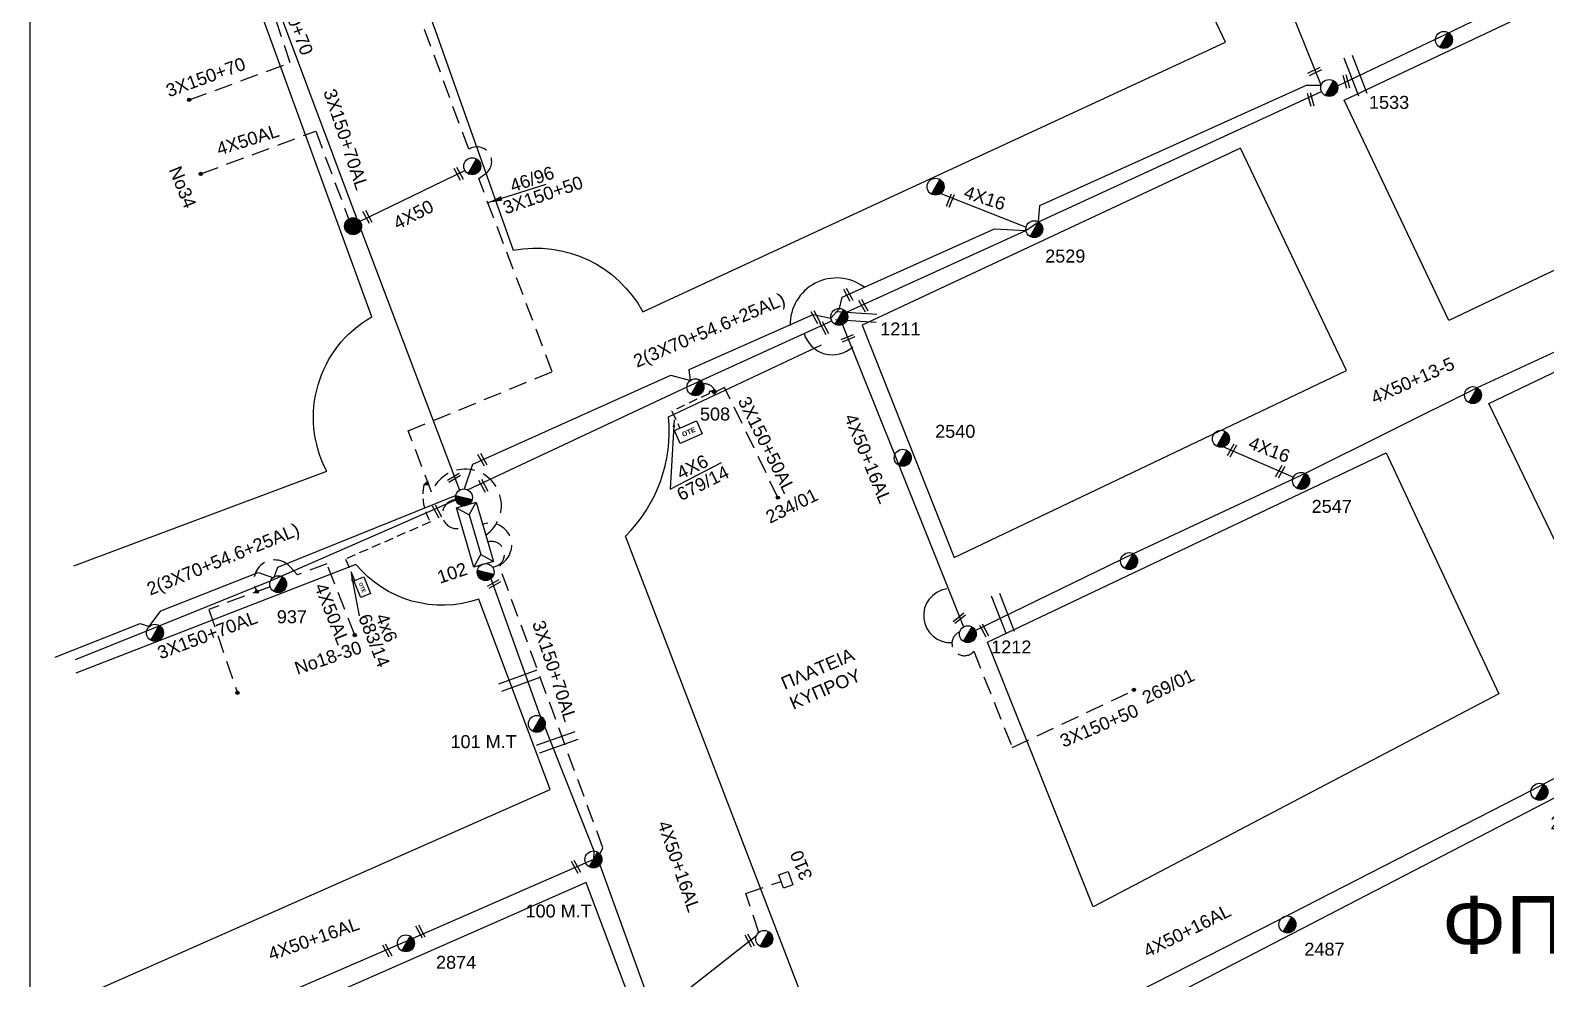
# Model space of a CAD drawing. Header units: millimetres. Extents: x 839 to 3144, y 747 to 1790.
# Drawn here: x 875.8 to 1086.6, y 1113 to 1244.9 of the extents above; entities that cross this region are included whole.
import ezdxf
from ezdxf.enums import TextEntityAlignment as Align

# ---------------------------------------------------------------- set-up
doc = ezdxf.new("R2010")
doc.units = ezdxf.units.MM
doc.linetypes.add('DASHED', pattern=[19.05, 12.7, -6.35])
for name, color, linetype in [('Pillar OTE', 7, 'Continuous'), ('Γέφυρες Εναερίου Δικτύου', 7, 'DASHED'), ('Γυμνά εναέρια ΧΤ (3Φ)   3x50+35CU', 7, 'Continuous'), ('Γυμνά εναέρια ΧΤ και ΦΟΠ (3Φ)   4x50+16AL', 7, 'Continuous'), ('Εναέρια παροχή ΧΤ 4x16', 7, 'SYN_LINE'), ('Επιγραφές - Σχήματα', 7, 'Continuous'), ('Επιτοίχιο Κουτί', 7, 'Continuous'), ('Καλώδια ΧΤ   3x150+50AL', 7, 'DASHED'), ('Καλώδια ΧΤ   3x150+70AL', 7, 'DASHED'), ('Καλώδια ΧΤ   4x50+13-5', 7, 'Continuous'), ('Καλώδια ΧΤ   4x50AL', 7, 'DASHED'), ('Μηχανική τομή', 7, 'Continuous'), ('Στύλος Ξύλινος', 7, 'Continuous'), ('Στύλος Ξύλινος @ 1', 7, 'Continuous'), ('Στύλος ΦΜ', 7, 'Continuous'), ('Στύλος ΦΜ @ 1', 7, 'Continuous'), ('Συνδέσεις', 7, 'Continuous'), ('Συνεστραμμένα ΧΤ   3x70+54.6+25AL', 7, 'SYN_LINE'), ('Τομή', 7, 'Continuous'), ('Υποσταθμός εναέριος 2 στύλων', 7, 'Continuous'), ('Υποσταθμός πόλεως', 7, 'Continuous'), ('Υπόβαθρο ΔΕΗ', 7, 'Continuous'), ('Υπόγεια καλώδια Παροχών ΧΤ   4x6', 7, 'DASHED')]:
    doc.layers.add(name, color=color, linetype=linetype)
doc.styles.get("Standard").update_dxf_attribs({"font": 'ARIAL.TTF'})
doc.linetypes.add('SYN_LINE', pattern='A,0.5,-0.0001,["/\\/\\/\\/",Standard,S=0.1,R=0,X=0,Y=-0.05],-0.25', length=0.7501)
doc.dimstyles.new('ISO-25', dxfattribs={"dimtxt": 2.5, "dimasz": 2.5, "dimexe": 1.25, "dimexo": 0.625, "dimtad": 1, "dimtxsty": 'Standard', "dimcen": 2.5, "dimadec": 0, "dimazin": 0, "dimtfac": 1, "dimtmove": 0, "dimatfit": 3, "dimfxl": 1, "dimarcsym": 0})

# ---------------------------------------------------------------- blocks, each defined once
blk = doc.blocks.new('ΥΠΑΡΧΩΝ ΤΣΙΜΕΝΤΕΝΙΟΣ ΣΤΥΛΟΣ')
at = {"layer": 'Στύλος ΦΜ'}
blk.add_hatch(color=7, dxfattribs=at).paths.add_polyline_path([(-1.29, -2.28, 0.574793), (2.62, 0, 0.268822), (1.3, 2.27)])
at = {"layer": 'Στύλος ΦΜ', "color": 7}
blk.add_line((-1.29, -2.28), (1.3, 2.27), dxfattribs=at)
blk.add_circle((0, 0), 2.62, dxfattribs=at)
at = {"layer": 'Στύλος ΦΜ', "flags": 4}
for tag, p in [('ΑΡΙΘΜΟΣ', (-4.68, 8.05)), ('ΤΥΠΟΣ', (-4.91, 3.03))]:
    blk.add_attdef(tag, p, '', height=4, dxfattribs=at)
blk = doc.blocks.new('ΤΟΜΗ')
at = {"layer": 'Τομή', "ltscale": 40}
for p, q in [((-5.68, 0), (5.68, 0)), ((5.68, -2.33), (-5.68, -2.33))]:
    blk.add_line(p, q, dxfattribs=at)
blk = doc.blocks.new('ΥΠΟΣΤΑΘΜΟΣ ΕΝΑΕΡΙΟΣ ΕΠΙ 2 ΣΤΥΛΩΝ')
at = {"layer": 'Υποσταθμός εναέριος 2 στύλων', "linetype": 'Continuous'}
for points in [[(-11.97, -2.11, 0.574793), (-8.45, -0.07, 0.268822), (-9.64, 1.98)], [(9.68, -2.15, 0.574793), (13.19, -0.1, 0.268822), (12.01, 1.95)]]:
    blk.add_hatch(color=256, dxfattribs=at).paths.add_polyline_path(points)
for p, q in [((-11.97, -2.11), (-9.64, 1.98)), ((9.68, -2.15), (12.01, 1.95))]:
    blk.add_line(p, q, dxfattribs=at)
for centre in [(-10.81, -0.07), (10.84, -0.1)]:
    blk.add_circle(centre, 2.36, dxfattribs=at)
at = {"layer": 'Υποσταθμός πόλεως', "linetype": 'Continuous', "ltscale": 40}
blk.add_lwpolyline([(-8.57, 2.82), (8.57, 2.82), (8.57, -2.82), (-8.57, -2.82)], close=True, dxfattribs=at)
for points in [[(-5.75, 0), (-8.57, 2.82)], [(-8.57, -2.82), (-5.75, 0)], [(-5.75, 0), (5.75, 0)], [(5.75, 0), (8.57, 2.82)], [(8.57, -2.82), (5.75, 0)]]:
    blk.add_lwpolyline(points, dxfattribs=at)
at = {"layer": 'Υποσταθμός εναέριος 2 στύλων', "ltscale": 40, "flags": 1}
for tag, p in [('ΜΕΤΑΣΧΗΜΑΤΙΣΜΟΣ', (14.09, 2.51)), ('ΙΣΧΥΣ', (14.07, -0.28)), ('ΑΡΙΘΜΟΣ', (14.19, -3))]:
    blk.add_attdef(tag, p, '', height=1.8, dxfattribs=at)
blk = doc.blocks.new('ΕΠΙΤΟΙΧΙΟ ΚΟΥΤΙ')
at = {"layer": 'Επιτοίχιο Κουτί', "ltscale": 40}
blk.add_lwpolyline([(-2.06, 1.35), (1.86, 1.35), (1.86, -1.39), (-2.06, -1.39)], close=True, dxfattribs=at)
blk = doc.blocks.new('ΥΠΑΡΧΩΝ ΞΥΛΙΝΟΣ ΣΤΥΛΟΣ')
at = {"layer": 'Στύλος Ξύλινος'}
h = blk.add_hatch(color=7, dxfattribs=at)
h.paths.add_polyline_path([(-2.62, 0, 0.270008), (-1.29, -2.28), (1.3, 2.27, 0.576266)])
h.paths.add_polyline_path([(-1.29, -2.28, 0.574793), (2.62, 0, 0.268822), (1.3, 2.27)])
at = {"layer": 'Στύλος Ξύλινος', "color": 7}
blk.add_line((-1.29, -2.28), (1.3, 2.27), dxfattribs=at)
blk.add_circle((0, 0), 2.62, dxfattribs=at)
at = {"layer": 'Στύλος Ξύλινος', "flags": 4}
for tag, p in [('ΑΡΙΘΜΟΣ', (-4.91, 8.6)), ('ΤΥΠΟΣ', (-4.85, 3.39))]:
    blk.add_attdef(tag, p, '', height=4, dxfattribs=at)
blk = doc.blocks.new('ΜΗΧΑΝΙΚΗ ΤΟΜΗ')
at = {"layer": 'Μηχανική τομή', "ltscale": 40}
for p, q in [((-1.89, 0.78), (1.89, 0.78)), ((1.89, 0), (-1.89, 0))]:
    blk.add_line(p, q, dxfattribs=at)
blk = doc.blocks.new('A$C3F94617C')
at = {"layer": 'Μηχανική τομή', "xscale": 0.5, "yscale": 0.5, "zscale": 0.5}
blk.add_blockref('ΜΗΧΑΝΙΚΗ ΤΟΜΗ', (0.95, 0), dxfattribs=at)
blk = doc.blocks.new('_ΣΥΝΔΕΣΗ')
at = {"layer": 'Συνδέσεις', "linetype": 'SYN_LINE', "ltscale": 40}
blk.add_hatch(color=256, dxfattribs=at).paths.add_polyline_path([(0.5, -0.01, 1), (-0.5, -0.01, 1)])
at = {"layer": 'Συνδέσεις'}
blk.add_circle((0, -0.01), 0.5, dxfattribs=at)
blk = doc.blocks.new('PILLAR ΟΤΕ')
at = {"layer": 'Pillar OTE', "ltscale": 40}
blk.add_lwpolyline([(-3.31, 2.02), (3.39, 2.02), (3.39, -1.99), (-3.31, -1.99)], close=True, dxfattribs=at)
at = {"layer": 'Pillar OTE', "insert": (-1.81, 0.71), "char_height": 1.3575, "width": 109.961, "attachment_point": 1}
blk.add_mtext('{\\fArial|b1|i0|c161|p34;OTE}', dxfattribs=at)
blk = doc.blocks.new('TSONTA XT1')
at = {"ltscale": 40}
h = blk.add_hatch(color=256, dxfattribs=at)
h.dxf.hatch_style = 1
h.paths.add_polyline_path([(595.96, 2487.66), (597.07, 2488.77), (595.96, 2489.87), (594.85, 2488.77)])
blk.add_lwpolyline([(594.85, 2488.77), (595.96, 2489.87), (597.07, 2488.77), (595.96, 2487.66)], close=True, dxfattribs=at)

msp = doc.modelspace()

# ---------------------------------------------------------------- hatches: boundary and pattern name
at = {"layer": 'Pillar OTE', "ltscale": 40}
h = msp.add_hatch(color=256, dxfattribs=at)
h.dxf.hatch_style = 1
h.paths.add_polyline_path([(931.03, 1182.17), (930.54, 1181.67), (931.25, 1181.61)])

# ---------------------------------------------------------------- linework, layer by layer
msp.add_lwpolyline([(931.25, 1181.61), (930.54, 1181.67), (931.03, 1182.17), (931.25, 1181.61)], dxfattribs=at)
at = {"layer": 'Γέφυρες Εναερίου Δικτύου', "color": 151, "linetype": 'SYN_LINE', "ltscale": 20}
msp.add_lwpolyline([(936.62, 1180.99), (967.15, 1195.31), (987.3, 1204.48)], dxfattribs=at)
at = {"layer": 'Γέφυρες Εναερίου Δικτύου', "color": 62, "linetype": 'Continuous', "ltscale": 0.2}
msp.add_lwpolyline([(939.88, 1168.63), (946.74, 1149.49)], dxfattribs=at)
at = {"layer": 'Γέφυρες Εναερίου Δικτύου', "color": 1, "ltscale": 0.2}
msp.add_lwpolyline([(977.15, 1119.42), (975.35, 1124.83), (980.24, 1126.51)], dxfattribs=at)
at = {"layer": 'Γέφυρες Εναερίου Δικτύου', "color": 1, "linetype": 'SYN_LINE', "ltscale": 20}
msp.add_lwpolyline([(962.76, 1107.96), (976.86, 1119.06)], dxfattribs=at)
at = {"layer": 'Γυμνά εναέρια ΧΤ (3Φ)   3x50+35CU', "color": 1, "ltscale": 0.2}
msp.add_lwpolyline([(1057.64, 1237.18), (1071.28, 1243.67), (1090.71, 1253.09), (1111.86, 1262.82), (1131.43, 1272.3), (1160.52, 1285.85)], dxfattribs=at)
at = {"layer": 'Γυμνά εναέρια ΧΤ και ΦΟΠ (3Φ)   4x50+16AL', "color": 27, "ltscale": 0.2}
msp.add_lwpolyline([(895.24, 1290.26), (907.46, 1255.5), (921.27, 1218.56), (935.5, 1180.94)], dxfattribs=at)
at = {"layer": 'Γυμνά εναέρια ΧΤ και ΦΟΠ (3Φ)   4x50+16AL', "color": 151, "ltscale": 0.2}
msp.add_lwpolyline([(988.8, 1203.95), (996.05, 1185.81), (1005.61, 1161.91)], dxfattribs=at)
at = {"layer": 'Γυμνά εναέρια ΧΤ και ΦΟΠ (3Φ)   4x50+16AL', "color": 133, "ltscale": 0.2}
msp.add_lwpolyline([(973.32, 1079.37), (987.5, 1089.19), (1007.97, 1099.72), (1027.29, 1109.87), (1049.3, 1121.1), (1084.58, 1139.17), (1115.27, 1155.25), (1136.61, 1166.33)], dxfattribs=at)
at = {"layer": 'Γυμνά εναέρια ΧΤ και ΦΟΠ (3Φ)   4x50+16AL', "color": 1, "ltscale": 0.2}
for points in [[(947.35, 1147.99), (954.17, 1130.76), (954.13, 1129.58), (928.99, 1118.59), (905.52, 1108.4), (885.45, 1099.29), (878.01, 1096.87)], [(955.01, 1128.8), (962.48, 1108.19), (972.02, 1080.12)]]:
    msp.add_lwpolyline(points, dxfattribs=at)
at = {"layer": 'Εναέρια παροχή ΧΤ 4x16', "color": 173, "linetype": 'Continuous', "ltscale": 0.2}
msp.add_lwpolyline([(1002.46, 1222.22), (1014.33, 1217.53)], dxfattribs=at)
at = {"layer": 'Εναέρια παροχή ΧΤ 4x16', "color": 30, "ltscale": 20}
msp.add_lwpolyline([(1041.77, 1186.97), (1051.53, 1182.76)], dxfattribs=at)
at = {"layer": 'Επιγραφές - Σχήματα', "color": 7, "linetype": 'SYN_LINE', "ltscale": 20}
for p, q in [((1016.06, 1218.26), (1055.43, 1236.38)), ((989.32, 1205.68), (1014.31, 1217.06))]:
    msp.add_line(p, q, dxfattribs=at)
at = {"layer": 'Επιγραφές - Σχήματα'}
msp.add_lwpolyline([(875.79, 1777.39), (2904.25, 1777.39), (2904.25, 763.69), (875.79, 763.69)], close=True, dxfattribs=at)
at = {"layer": 'Επιγραφές - Σχήματα', "linetype": 'Continuous', "ltscale": 0.2}
for centre, radius, start, end in [((987.96, 1203.99), 6.46, 53.153, 181.4892), ((987.4, 1203.89), 4.12, 195.6304, 313.0995), ((1003.81, 1163.48), 3.75, 98.0721, 273.5252)]:
    msp.add_arc(centre, radius, start, end, dxfattribs=at)
at = {"layer": 'Επιγραφές - Σχήματα', "color": 62, "linetype": 'DASHED', "ltscale": 0.2}
msp.add_arc((939.97, 1172.02), 1.78, 273.5162, 107.6255, dxfattribs=at)
at = {"layer": 'Καλώδια ΧΤ   3x150+50AL', "color": 2, "ltscale": 0.2}
msp.add_lwpolyline([(939.14, 1174.68, 1.355804), (931.61, 1180.64), (928.37, 1189.19), (948.4, 1197.41), (938.17, 1224.3), (939.08, 1224.92, 0.988903), (936.79, 1228.35), (913.88, 1290.46), (911.99, 1290.13), (901.77, 1316.83), (925.97, 1325.71)], format="xyb", dxfattribs=at)
at = {"layer": 'Καλώδια ΧΤ   3x150+50AL', "color": 151, "ltscale": 0.2}
msp.add_lwpolyline([(979.8, 1179.9), (972.38, 1195.23), (971.06, 1194.55, 0.515622), (968.98, 1195.53)], format="xyb", dxfattribs=at)
msp.add_lwpolyline([(1007.04, 1158.52), (1012.41, 1145.12), (1029.31, 1153.08)], dxfattribs=at)
msp.add_arc((1005.73, 1159.63), 1.72, 111.5945, 319.8627, dxfattribs=at)
at = {"layer": 'Καλώδια ΧΤ   3x150+70AL', "color": 27, "ltscale": 0.2}
msp.add_lwpolyline([(897.91, 1235.24), (911.95, 1240.38), (907.69, 1253.16)], dxfattribs=at)
at = {"layer": 'Καλώδια ΧΤ   3x150+70AL', "color": 6, "linetype": 'Continuous', "ltscale": 0.2}
msp.add_lwpolyline([(882.06, 1157.38), (891.98, 1161.39), (909.19, 1168.34), (934.97, 1179.61)], dxfattribs=at)
at = {"layer": 'Καλώδια ΧΤ   3x150+70AL', "color": 1, "ltscale": 0.2}
msp.add_lwpolyline([(955.04, 1130.32), (955.46, 1131.17), (941.04, 1170.38), (941.76, 1171.03, 0.818009), (938.71, 1176.18, 15.966493)], format="xyb", dxfattribs=at)
at = {"layer": 'Καλώδια ΧΤ   3x150+70AL', "color": 6, "ltscale": 0.2}
msp.add_lwpolyline([(909.15, 1167.49), (900.61, 1164.34), (904.62, 1152.75)], dxfattribs=at)
msp.add_arc((935.12, 1177.6), 2.01, 94.1507, 292.7986, dxfattribs=at)
at = {"layer": 'Καλώδια ΧΤ   4x50+13-5', "color": 30, "ltscale": 0.2}
msp.add_lwpolyline([(1181.1, 1244.03), (1156.35, 1232.92), (1125.95, 1218.31), (1099.99, 1205.72), (1077.08, 1195.19), (1053.16, 1183.24), (1029.24, 1172.1), (1007.3, 1161.4)], dxfattribs=at)
at = {"layer": 'Καλώδια ΧΤ   4x50AL', "color": 27, "ltscale": 0.2}
msp.add_lwpolyline([(899.52, 1224.93), (915.49, 1230.88), (920.12, 1218.57)], dxfattribs=at)
at = {"layer": 'Καλώδια ΧΤ   4x50AL', "color": 27, "linetype": 'Continuous', "ltscale": 0.2}
msp.add_lwpolyline([(921.58, 1218.29), (936.25, 1225.41)], dxfattribs=at)
at = {"layer": 'Καλώδια ΧΤ   4x50AL', "color": 6, "ltscale": 0.2}
msp.add_lwpolyline([(920.95, 1160.78), (917.05, 1170.69), (912.98, 1169.17), (911.88, 1170.34, 0.89696), (907.32, 1166.82, 2.097236)], format="xyb", dxfattribs=at)
at = {"layer": 'Συνεστραμμένα ΧΤ   3x70+54.6+25AL', "color": 173, "ltscale": 20}
msp.add_lwpolyline([(936.18, 1181.11), (937.34, 1184.57), (964.89, 1196.93), (967.62, 1196.2), (967.47, 1197.73), (984.7, 1205.35), (987.17, 1204.86), (988.37, 1206.21), (988.74, 1207.77), (1009.94, 1217.3), (1014.31, 1217.06), (1016.06, 1218.26), (1016.24, 1220.53), (1053.36, 1237.29), (1055.4, 1237.29), (1042.18, 1270.04)], dxfattribs=at)
at = {"layer": 'Συνεστραμμένα ΧΤ   3x70+54.6+25AL', "color": 2, "ltscale": 20}
msp.add_lwpolyline([(909.67, 1168.72), (910.21, 1170.23), (934.96, 1180.2)], dxfattribs=at)
at = {"layer": 'Συνεστραμμένα ΧΤ   3x70+54.6+25AL', "color": 2, "ltscale": 15}
msp.add_lwpolyline([(879.23, 1157.71), (891.05, 1162.4), (892.31, 1161.97), (893.94, 1164.15), (907.49, 1169.49), (909.52, 1168.77)], dxfattribs=at)
at = {"layer": 'Υπόβαθρο ΔΕΗ'}
msp.add_lwpolyline([(892.45, 1352.34), (932.11, 1244.9), (942.97, 1214.33, -0.324793), (961, 1205.75), (1042.06, 1243.25), (996.06, 1340.45), (973.88, 1387.33)], format="xyb", close=True, dxfattribs=at)
for points in [[(881.83, 1170.39), (917.03, 1183.57, -0.403497), (923.28, 1205.05), (900.03, 1268.92), (882.22, 1317.48)], [(985.9, 1103.33), (958.58, 1174.54, 0.225455), (964.58, 1191.12), (985.85, 1201.17)], [(881.36, 1109.81), (948.09, 1139.3), (938.18, 1165.78, -0.313796), (921.09, 1170.62), (882.14, 1155.49)]]:
    msp.add_lwpolyline(points, format="xyb", dxfattribs=at)
for points in [[(1058.6, 1235.17), (1160.92, 1283.51), (1175.5, 1253.28), (1073.13, 1204.54)], [(1078.71, 1192.97), (1181.39, 1242.13), (1195.85, 1212.2), (1094.73, 1159.72)], [(991.54, 1203.87), (1004.32, 1171.59), (1058.91, 1197.56), (1044.15, 1228.52)], [(1080.1, 1152.59), (1023.65, 1123), (1008.94, 1159.78), (1064.4, 1186.14)], [(1015.42, 1024.95), (1095.45, 1067.9), (1146.3, 1095.54), (1136.27, 1163.2), (1034.22, 1110.39), (991.21, 1088)]]:
    msp.add_lwpolyline(points, close=True, dxfattribs=at)
for points in [[(964.82, 1181.09), (971.95, 1184.8)], [(880.03, 1048.35), (887.37, 1052.72), (966.14, 1091.6), (953.11, 1126.38), (880.42, 1094.39)]]:
    msp.add_lwpolyline(points, dxfattribs=at)
at = {"layer": 'Υπόγεια καλώδια Παροχών ΧΤ   4x6', "color": 151, "linetype": 'DASHED', "ltscale": 0.1}
msp.add_lwpolyline([(970.57, 1194.65, 0.873535), (970.26, 1194.39), (965.05, 1191.93), (966.12, 1189.67)], format="xyb", dxfattribs=at)
at = {"layer": 'Υπόγεια καλώδια Παροχών ΧΤ   4x6', "color": 2, "linetype": 'DASHED', "ltscale": 0.1}
msp.add_lwpolyline([(930.54, 1181.67, 0.190346), (931.45, 1176.52), (919.62, 1171.35), (920.93, 1168.35)], format="xyb", dxfattribs=at)

# ---------------------------------------------------------------- block references
at = {"layer": 'Pillar OTE'}
for p, xscale, yscale, zscale, rotation in [((967.32, 1188.99), 0.5, 0.5, 0.5, 23.70686820747903), ((921.95, 1167.45), 0.375, 0.375, 0.375, 292.6382416371399)]:
    msp.add_blockref('PILLAR ΟΤΕ', p, dxfattribs=dict(at, xscale=xscale, yscale=yscale, zscale=zscale, rotation=rotation))
at = {"layer": 'Επιγραφές - Σχήματα', "ltscale": 0.2}
for p, rotation in [((1053.71, 1238.57), 26.55738572658052), ((1059.32, 1236.91), 105.9329406290812), ((1054.38, 1234.41), 105.9329406290812), ((934.74, 1225.67), 298.5320165335949), ((1003.94, 1222.18), 248.1562724513985), ((922.06, 1219.71), 298.532016533595), ((988.96, 1208.86), 298.5320165335949), ((984.44, 1205.76), 298.5320165335949), ((991.07, 1207.34), 298.5320165335949), ((985.61, 1204.23), 298.5320165335949), ((988.73, 1201.52), 22.5547704802722), ((1042.66, 1185.54), 60.50377164474543), ((938.06, 1185.92), 298.5320165335949), ((934.01, 1182.01), 30.21713679129549), ((1049.38, 1182.58), 60.50377164474544), ((938.2, 1182.28), 298.5320165335949), ((931.76, 1178.72), 298.5320165335949), ((939.58, 1167.24), 30.21713679129547), ((1004.42, 1162.37), 39.05767496191366), ((1007.87, 1162.14), 298.5320165335949), ((951.08, 1129.28), 298.532016533595), ((929.43, 1120.29), 298.532016533595), ((924.82, 1117.66), 298.532016533595), ((975.23, 1119.04), 298.532016533595)]:
    msp.add_blockref('A$C3F94617C', p, dxfattribs=dict(at, rotation=rotation))
at = {"layer": 'Επιτοίχιο Κουτί', "xscale": 0.5000000000000324, "yscale": 0.5000000000000324, "zscale": 0.5000000000000324, "rotation": 289.2217235713118}
msp.add_blockref('ΕΠΙΤΟΙΧΙΟ ΚΟΥΤΙ', (980.91, 1126.69), dxfattribs=at)
at = {"layer": 'Στύλος Ξύλινος @ 1', "ltscale": 40, "xscale": 0.4499999999998181, "yscale": 0.4499999999998181, "zscale": 0.4499999999998181}
msp.add_blockref('ΥΠΑΡΧΩΝ ΞΥΛΙΝΟΣ ΣΤΥΛΟΣ', (920.7, 1217.65), dxfattribs=at)
at = {"layer": 'Στύλος ΦΜ @ 1', "ltscale": 40, "xscale": 0.4499999999998181, "yscale": 0.4499999999998181, "zscale": 0.4499999999998181}
for p in [(1072.46, 1243.57), (937.27, 1226), (1001.73, 1223.15), (1076.5, 1194.17), (1041.43, 1188.09), (1028.66, 1171.08), (893.12, 1161.11), (977.9, 1118.51)]:
    msp.add_blockref('ΥΠΑΡΧΩΝ ΤΣΙΜΕΝΤΕΝΙΟΣ ΣΤΥΛΟΣ', p, dxfattribs=at)
at = {"layer": 'Στύλος ΦΜ @ 1', "ltscale": 40}
ref = msp.add_blockref('ΥΠΑΡΧΩΝ ΤΣΙΜΕΝΤΕΝΙΟΣ ΣΤΥΛΟΣ', (1056.5, 1236.88), dxfattribs=dict(at, xscale=0.4499999999998181, yscale=0.4499999999998181, zscale=0.4499999999998181))
ref.add_attrib('ΤΥΠΟΣ', '1533', (1062.03, 1233.98), dxfattribs={"layer": 'Στύλος ΦΜ', "height": 1.8, "flags": 4})
ref = msp.add_blockref('ΥΠΑΡΧΩΝ ΤΣΙΜΕΝΤΕΝΙΟΣ ΣΤΥΛΟΣ', (1015.47, 1217.24), dxfattribs=dict(at, xscale=0.4499999999998181, yscale=0.4499999999998181, zscale=0.4499999999998181))
ref.add_attrib('ΤΥΠΟΣ', '2529', (1016.98, 1212.6), dxfattribs={"layer": 'Στύλος ΦΜ', "height": 1.8, "flags": 4})
ref = msp.add_blockref('ΥΠΑΡΧΩΝ ΤΣΙΜΕΝΤΕΝΙΟΣ ΣΤΥΛΟΣ', (988.33, 1205.03), dxfattribs=dict(at, xscale=0.4499999999998181, yscale=0.4499999999998181, zscale=0.4499999999998181))
ref.add_attrib('ΤΥΠΟΣ', '1211', (994.04, 1202.46), dxfattribs={"layer": 'Στύλος ΦΜ', "height": 1.8, "flags": 4})
ref = msp.add_blockref('ΥΠΑΡΧΩΝ ΤΣΙΜΕΝΤΕΝΙΟΣ ΣΤΥΛΟΣ', (968.32, 1195.25), dxfattribs=dict(at, xscale=0.4499999999998181, yscale=0.4499999999998181, zscale=0.4499999999998181))
ref.add_attrib('ΤΥΠΟΣ', '508', (968.95, 1190.62), dxfattribs={"layer": 'Στύλος ΦΜ', "height": 1.8, "flags": 4})
ref = msp.add_blockref('ΥΠΑΡΧΩΝ ΤΣΙΜΕΝΤΕΝΙΟΣ ΣΤΥΛΟΣ', (997.17, 1185.45), dxfattribs=dict(at, xscale=0.4499999999998181, yscale=0.4499999999998181, zscale=0.4499999999998181))
ref.add_attrib('ΤΥΠΟΣ', '2540', (1001.67, 1188.22), dxfattribs={"layer": 'Στύλος ΦΜ', "height": 1.8, "flags": 4})
ref = msp.add_blockref('ΥΠΑΡΧΩΝ ΤΣΙΜΕΝΤΕΝΙΟΣ ΣΤΥΛΟΣ', (1052.58, 1182.22), dxfattribs=dict(at, xscale=0.4499999999998181, yscale=0.4499999999998181, zscale=0.4499999999998181))
ref.add_attrib('ΤΥΠΟΣ', '2547', (1054.05, 1177.78), dxfattribs={"layer": 'Στύλος ΦΜ', "height": 1.8, "flags": 4})
ref = msp.add_blockref('ΥΠΑΡΧΩΝ ΤΣΙΜΕΝΤΕΝΙΟΣ ΣΤΥΛΟΣ', (910.27, 1167.86), dxfattribs=dict(at, xscale=0.4499999999998181, yscale=0.4499999999998181, zscale=0.4499999999998181))
ref.add_attrib('ΤΥΠΟΣ', '937', (910.08, 1162.43), dxfattribs={"layer": 'Στύλος ΦΜ', "height": 1.8, "flags": 4})
ref = msp.add_blockref('ΥΠΑΡΧΩΝ ΤΣΙΜΕΝΤΕΝΙΟΣ ΣΤΥΛΟΣ', (1006.22, 1160.91), dxfattribs=dict(at, xscale=0.4499999999998181, yscale=0.4499999999998181, zscale=0.4499999999998181))
ref.add_attrib('ΑΡΙΘΜΟΣ', '1212', (1009.47, 1158.22), dxfattribs={"layer": 'Στύλος ΦΜ', "height": 1.8, "flags": 4})
ref = msp.add_blockref('ΥΠΑΡΧΩΝ ΤΣΙΜΕΝΤΕΝΙΟΣ ΣΤΥΛΟΣ', (946.26, 1148.42), dxfattribs=dict(at, xscale=0.4499999999998181, yscale=0.4499999999998181, zscale=0.4499999999998181))
ref.add_attrib('ΤΥΠΟΣ', '101 M.T', (934.24, 1145.06), dxfattribs={"layer": 'Στύλος ΦΜ', "height": 1.8, "flags": 4})
ref = msp.add_blockref('ΥΠΑΡΧΩΝ ΤΣΙΜΕΝΤΕΝΙΟΣ ΣΤΥΛΟΣ', (1085.74, 1138.98), dxfattribs=dict(at, xscale=0.4499999999998181, yscale=0.4499999999998181, zscale=0.4499999999998181))
ref.add_attrib('ΤΥΠΟΣ', '2485', (1087.28, 1133.77), dxfattribs={"layer": 'Στύλος ΦΜ', "height": 1.8, "flags": 4})
ref = msp.add_blockref('ΥΠΑΡΧΩΝ ΤΣΙΜΕΝΤΕΝΙΟΣ ΣΤΥΛΟΣ', (954.13, 1129.58), dxfattribs=dict(at, xscale=0.4499999999998181, yscale=0.4499999999998181, zscale=0.4499999999998181))
ref.add_attrib('ΤΥΠΟΣ', '100 M.T', (944.68, 1121.5), dxfattribs={"layer": 'Στύλος ΦΜ', "height": 1.8, "flags": 4})
ref = msp.add_blockref('ΥΠΑΡΧΩΝ ΤΣΙΜΕΝΤΕΝΙΟΣ ΣΤΥΛΟΣ', (1050.68, 1120.54), dxfattribs=dict(at, xscale=0.4499999999998181, yscale=0.4499999999998181, zscale=0.4499999999998181))
ref.add_attrib('ΤΥΠΟΣ', '2487', (1053.04, 1116.19), dxfattribs={"layer": 'Στύλος ΦΜ', "height": 1.8, "flags": 4})
ref = msp.add_blockref('ΥΠΑΡΧΩΝ ΤΣΙΜΕΝΤΕΝΙΟΣ ΣΤΥΛΟΣ', (928.04, 1117.9), dxfattribs=dict(at, xscale=0.4499999999998181, yscale=0.4499999999998181, zscale=0.4499999999998181))
ref.add_attrib('ΤΥΠΟΣ', '2874', (932.23, 1114.36), dxfattribs={"layer": 'Στύλος ΦΜ', "height": 1.8, "flags": 4})
at = {"layer": 'Συνδέσεις'}
for name, p, xscale, yscale, zscale in [('_ΣΥΝΔΕΣΗ', (897.89, 1235.24), 0.4500000000000455, 0.4500000000000455, 0.4500000000000455), ('_ΣΥΝΔΕΣΗ', (899.5, 1224.93), 0.4500000000000455, 0.4500000000000455, 0.4500000000000455), ('TSONTA XT1', (787.64, 429.31), 0.3075184835441075, 0.3075184835441075, 0.3075184835441075), ('_ΣΥΝΔΕΣΗ', (979.8, 1179.9), 0.4500000000000455, 0.4500000000000455, 0.4500000000000455), ('_ΣΥΝΔΕΣΗ', (907.3, 1166.82), 0.4500000000000455, 0.4500000000000455, 0.4500000000000455), ('_ΣΥΝΔΕΣΗ', (920.93, 1160.78), 0.4500000000000455, 0.4500000000000455, 0.4500000000000455), ('_ΣΥΝΔΕΣΗ', (1029.32, 1153.17), 0.4500000000000455, 0.4500000000000455, 0.4500000000000455), ('_ΣΥΝΔΕΣΗ', (904.6, 1152.75), 0.4500000000000455, 0.4500000000000455, 0.4500000000000455)]:
    msp.add_blockref(name, p, dxfattribs=dict(at, xscale=xscale, yscale=yscale, zscale=zscale))
at = {"layer": 'Τομή'}
for p, xscale, yscale, zscale, rotation in [((1060.7, 1238.81), 0.4999999999998886, 0.4999999999998886, 0.4999999999998886, 291.1794986418826), ((990.71, 1205.59), 0.4999999999999618, 0.4999999999999618, 0.4999999999999618, 356.3704749225305), ((1011.65, 1163.96), 0.499999999999892, 0.499999999999892, 0.499999999999892, 291.2689198495352), ((943.63, 1154.98), 0.4999999999999464, 0.4999999999999464, 0.4999999999999464, 20.11868454313906), ((948.91, 1146.4), 0.499999999999992, 0.499999999999992, 0.499999999999992, 19.45944774774092)]:
    msp.add_blockref('ΤΟΜΗ', p, dxfattribs=dict(at, xscale=xscale, yscale=yscale, zscale=zscale, rotation=rotation))
at = {"layer": 'Υποσταθμός εναέριος 2 στύλων', "xscale": 0.4999999999999947, "yscale": 0.4999999999999947, "zscale": 0.4999999999999947, "rotation": 286.3242375127248}
msp.add_blockref('ΥΠΟΣΤΑΘΜΟΣ ΕΝΑΕΡΙΟΣ ΕΠΙ 2 ΣΤΥΛΩΝ', (937.66, 1174.75), dxfattribs=at)

# ---------------------------------------------------------------- texts
at = {"layer": 'Γυμνά εναέρια ΧΤ και ΦΟΠ (3Φ)   4x50+16AL', "linetype": 'SYN_LINE', "ltscale": 20}
for rotation, p in [(292.2681, (992.33, 1185.33)), (289.0634, (966.04, 1128.62)), (26.6836, (1036.72, 1119.66)), (19.4229, (915.2, 1118.53))]:
    msp.add_text('4X50+16AL', height=1.8, rotation=rotation, dxfattribs=at).set_placement(p, align=Align.MIDDLE)
at = {"layer": 'Εναέρια παροχή ΧΤ 4x16', "linetype": 'SYN_LINE', "ltscale": 20}
for rotation, p in [(342.0735, (1008.59, 1221.58)), (339.1102, (1048.17, 1186.59))]:
    msp.add_text('4X16', height=1.8, rotation=rotation, dxfattribs=at).set_placement(p, align=Align.MIDDLE)
at = {"layer": 'Επιγραφές - Σχήματα', "ltscale": 0.2, "char_height": 1.8, "attachment_point": 1}
for s, insert, width, rotation in [('Νο34', (896.71, 1226.21), 20.6794, 291.8413), ('46/96', (942.32, 1224.05), 20.6794, 18.7459), ('4Χ6', (965.49, 1183.98), 20.6794, 26.4543), ('679/14', (965.51, 1181), 20.6794, 26.4543), ('234/01', (977.88, 1177.85), 20.6794, 26.4543), ('102', (932.2, 1169.61), 20.6794, 18.6702), ('Νο18-30', (912.36, 1156.94), 20.6794, 18.709), ('ΠΛΑΤΕΙΑ \\PΚΥΠΡΟΥ', (980.02, 1154.79), 19.7165, 23.2628), ('269/01', (1030.25, 1152.75), 20.6794, 26.4543), ('310', (982.99, 1126.47), 20.6794, 112.2158)]:
    msp.add_mtext(s, dxfattribs=dict(at, insert=insert, width=width, rotation=rotation))
at = {"layer": 'Επιγραφές - Σχήματα', "ltscale": 0.2, "insert": (1072.19, 1124.48), "char_height": 8, "width": 39.9345, "attachment_point": 1}
msp.add_mtext('ΦΠ-65', dxfattribs=at)
at = {"layer": 'Καλώδια ΧΤ   3x150+50AL', "linetype": 'SYN_LINE', "ltscale": 20}
for s, rotation, p in [('3X150+50AL', 296.4621, (978.23, 1187.25)), ('3X150+50', 22.9308, (1024.49, 1148.19))]:
    msp.add_text(s, height=1.8, rotation=rotation, dxfattribs=at).set_placement(p, align=Align.MIDDLE)
at = {"layer": 'Καλώδια ΧΤ   3x150+50AL', "ltscale": 0.2, "insert": (941.35, 1221), "char_height": 1.8, "width": 20.6794, "attachment_point": 1, "rotation": 18.7459}
msp.add_mtext('3Χ150+50', dxfattribs=at)
at = {"layer": 'Καλώδια ΧΤ   3x150+70AL', "linetype": 'SYN_LINE', "ltscale": 20}
for s, rotation, p in [('3X150+70', 291.1159, (912.29, 1246.96)), ('3X150+70', 19.9656, (900.18, 1238.39)), ('3X150+70AL', 288.4513, (919.7, 1229.74)), ('3X150+70AL', 20.5381, (900.42, 1160.8)), ('3X150+70AL', 288.1689, (948.72, 1155.79))]:
    msp.add_text(s, height=1.8, rotation=rotation, dxfattribs=at).set_placement(p, align=Align.MIDDLE)
at = {"layer": 'Καλώδια ΧΤ   4x50+13-5', "linetype": 'SYN_LINE', "ltscale": 20}
msp.add_text('4X50+13-5', height=1.8, rotation=23.875, dxfattribs=at).set_placement((1068.1, 1196.19), align=Align.MIDDLE)
at = {"layer": 'Καλώδια ΧΤ   4x50AL', "linetype": 'SYN_LINE', "ltscale": 20}
for s, rotation, p in [('4X50AL', 17.6603, (906.04, 1229.68)), ('4X50', 27.3322, (929.08, 1219.27)), ('4X50AL', 291.6026, (917.76, 1163.74)), ('683/14', 291.6026, (923.66, 1160.04)), ('4x6', 291.6026, (925.36, 1161.8))]:
    msp.add_text(s, height=1.8, rotation=rotation, dxfattribs=at).set_placement(p, align=Align.MIDDLE)
at = {"layer": 'Συνεστραμμένα ΧΤ   3x70+54.6+25AL', "linetype": 'SYN_LINE', "ltscale": 20}
for rotation, p in [(23.0821, (970.33, 1203.01)), (22.1109, (902.69, 1171.15))]:
    msp.add_text('2(3X70+54.6+25AL)', height=1.8, rotation=rotation, dxfattribs=at).set_placement(p, align=Align.MIDDLE)

# ---------------------------------------------------------------- leaders
at = {"layer": 'Επιγραφές - Σχήματα', "ltscale": 40}
for points, override in [([(939.47, 1220.93), (947.56, 1223.49)], {"dimasz": 2, "dimtad": 0}), ([(965.37, 1190.7), (964.82, 1181.09)], {"dimasz": 1, "dimtad": 0}), ([(920.43, 1169.28), (921.52, 1163.48)], {"dimasz": 1, "dimtad": 0})]:
    msp.add_leader(points, dimstyle='ISO-25', override=override, dxfattribs=at)

doc.saveas('drawing.dxf')
